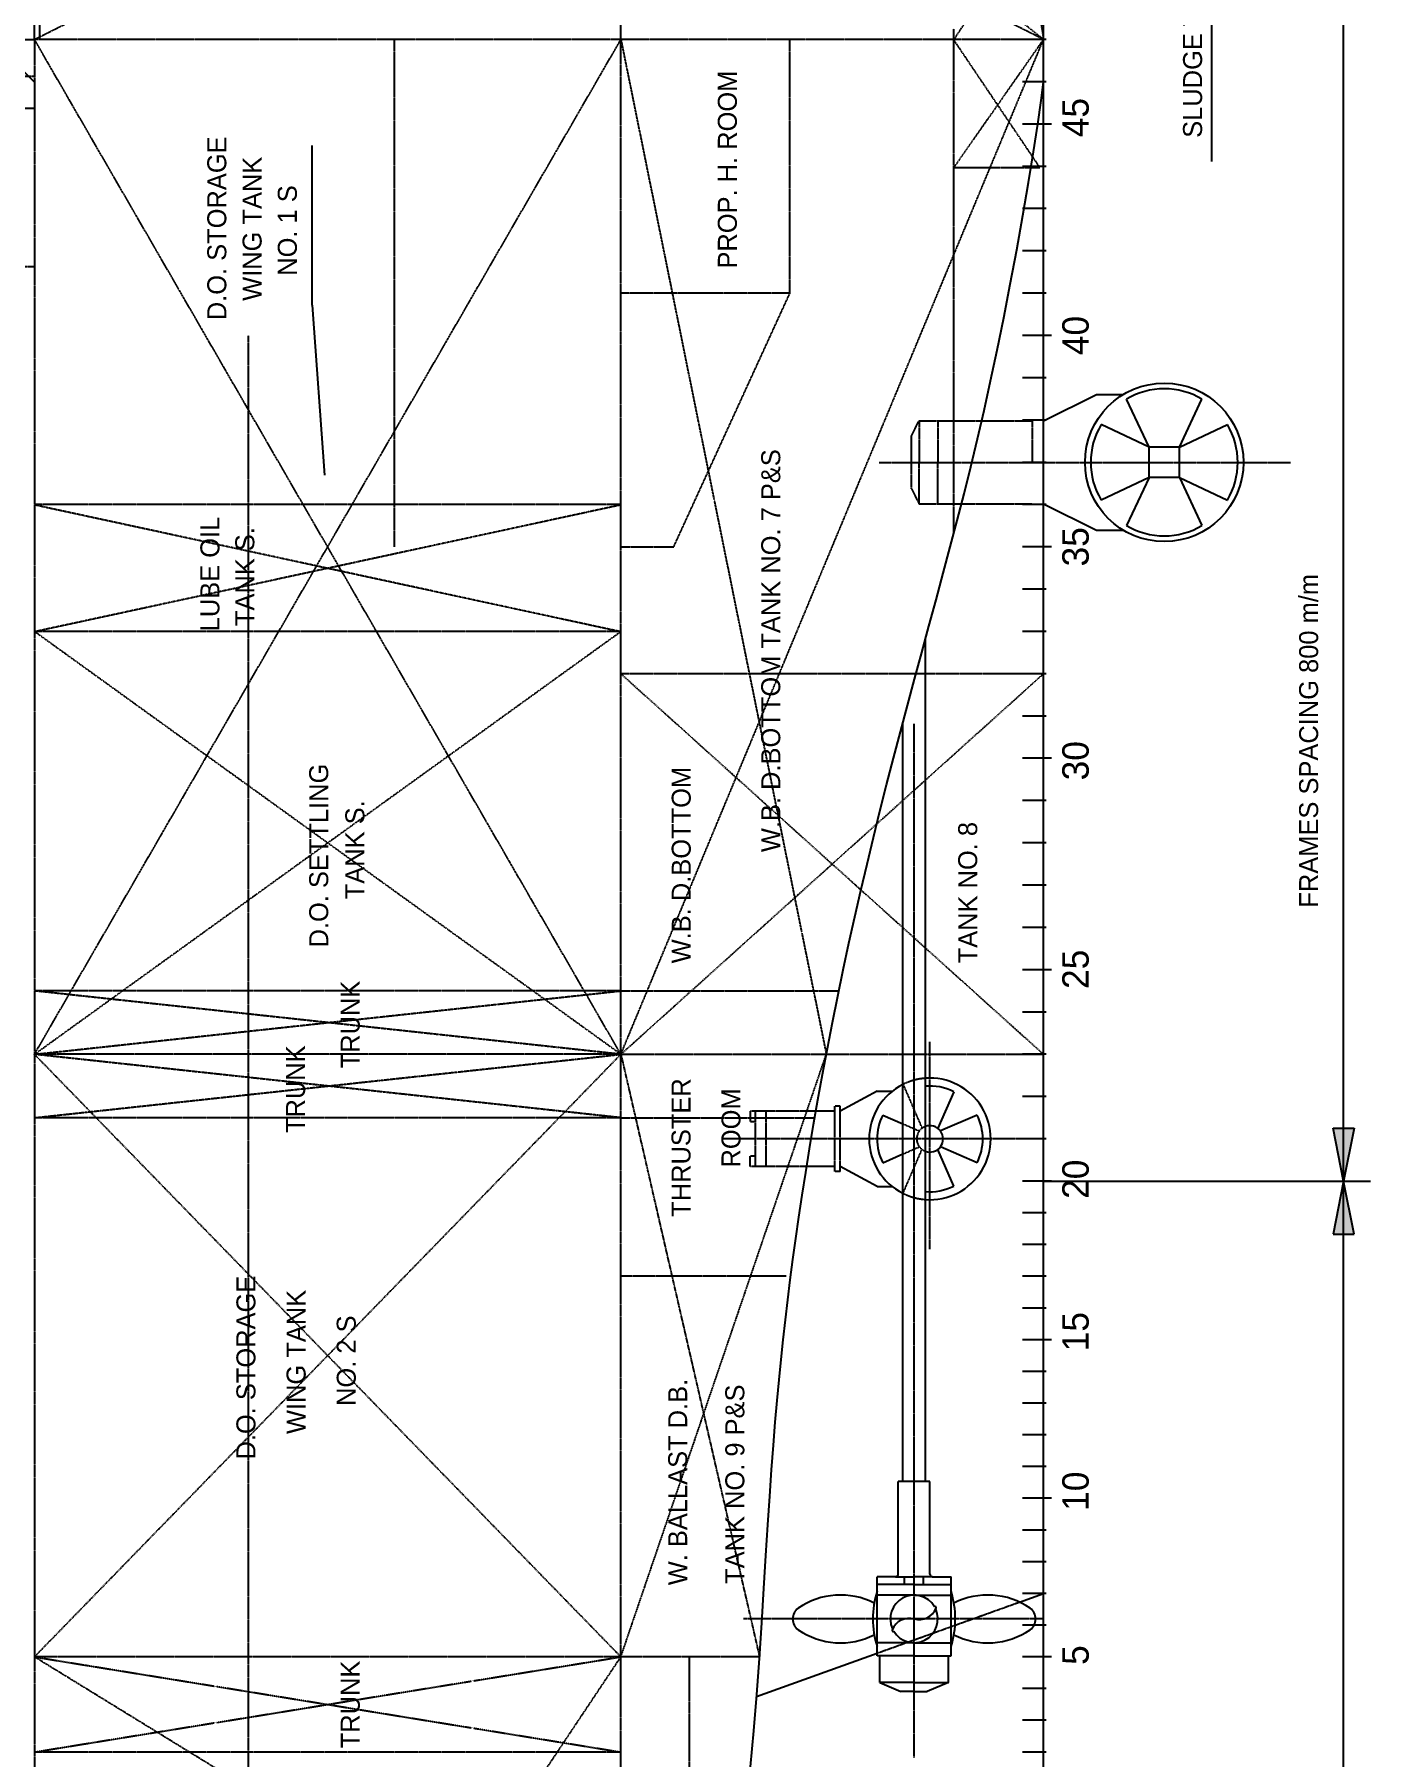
# Model space of a CAD drawing. Header units: millimetres. Extents: x 315178 to 535220, y 80241 to 421603.
# Drawn here: x 422127 to 447417, y 170138 to 202738 of the extents above; entities that cross this region are included whole.
import ezdxf

# ---------------------------------------------------------------- set-up
doc = ezdxf.new("R2010")
doc.units = ezdxf.units.MM
doc.linetypes.add('DASHDOT2', pattern=[12.7, 6.35, -3.175, 0, -3.175])
doc.linetypes.add('HIDDEN2', pattern=[4.7625, 3.175, -1.5875])
for name, color, linetype in [('AUX-013', 7, 'DASHDOT2'), ('AUX-013X2', 7, 'DASHDOT2'), ('DIB-013', 7, 'Continuous'), ('DIB-018', 6, 'Continuous'), ('DIB-035', 1, 'Continuous'), ('DIB-050', 111, 'Continuous'), ('EJES', 6, 'DASHDOT2'), ('EJES-018', 6, 'DASHDOT2'), ('OCU-018', 6, 'HIDDEN2'), ('OCU-035', 1, 'HIDDEN2'), ('TEX-018', 6, 'Continuous')]:
    doc.layers.add(name, color=color, linetype=linetype)

# ---------------------------------------------------------------- blocks, each defined once
blk = doc.blocks.new('*X179')
at = {"color": 0}
for p, q in [((31386, 551993), (32521, 553129)), ((31386, 552877), (31637, 553129)), ((31386, 551109), (32686, 552409)), ((31386, 550225), (32686, 551525)), ((31386, 549341), (32686, 550641)), ((31386, 548457), (32686, 549757)), ((31386, 547574), (32686, 548874)), ((31386, 546690), (32686, 547990)), ((31386, 545806), (32686, 547106)), ((31386, 544922), (32686, 546222)), ((31386, 544038), (32686, 545338)), ((31386, 543154), (32686, 544454)), ((31386, 542270), (32686, 543570)), ((31386, 541386), (32686, 542686)), ((31386, 540503), (32686, 541803)), ((31386, 539619), (32686, 540919)), ((31879, 539229), (32686, 540035))]:
    blk.add_line(p, q, dxfattribs=at)

msp = doc.modelspace()

# ---------------------------------------------------------------- linework, layer by layer
at = {"layer": 'AUX-013'}
for p, q in [((440575, 206626), (441227, 202643)), ((441227, 202643), (439227, 204243)), ((439526, 202631), (440577, 204243)), ((422127, 183443), (433227, 202643)), ((433227, 183443), (422127, 202643)), ((433227, 202643), (437116, 183443)), ((433227, 183443), (441227, 202643)), ((439527, 200215), (441227, 202643)), ((439527, 202633), (441158, 200215)), ((438116, 194643), (445905, 194643)), ((422127, 191443), (433227, 193843)), ((422127, 193843), (433227, 191443)), ((422127, 183443), (433227, 191443)), ((433227, 183443), (422127, 191443)), ((433227, 190643), (441227, 183443)), ((433227, 183443), (441227, 190643)), ((438777, 170142), (438777, 189694)), ((422127, 183443), (433227, 184643)), ((433227, 183443), (422127, 184643)), ((439077, 179757), (439077, 183679)), ((422127, 183443), (433227, 172043)), ((422127, 172043), (433227, 183443)), ((422127, 182243), (433227, 183443)), ((433227, 182243), (422127, 183443)), ((433227, 183443), (435851, 172043)), ((433227, 172043), (437116, 183443)), ((440930, 181843), (435135, 181843)), ((441227, 172760), (435551, 172760)), ((422127, 170243), (433227, 172043)), ((422127, 172043), (433227, 170243)), ((430116, 167137), (422127, 172043)), ((426177, 161480), (433227, 172043))]:
    msp.add_line(p, q, dxfattribs=at)
at = {"layer": 'AUX-013X2', "linetype": 'DASHDOT2'}
for p, q in [((441227, 202643), (422127, 212243)), ((422127, 202643), (441227, 212243))]:
    msp.add_line(p, q, dxfattribs=at)
at = {"layer": 'DIB-018'}
for p, q in [((446907, 148043), (446907, 405622)), ((441227, 157043), (441227, 404263)), ((441227, 157043), (441227, 400843)), ((441227, 146243), (441227, 398443)), ((441227, 202375), (441227, 302865)), ((444412, 200333), (444412, 206001)), ((441277, 202643), (440827, 202643)), ((441277, 202643), (441177, 202643)), ((441277, 201843), (440827, 201843)), ((441277, 201843), (441177, 201843)), ((441377, 201043), (440827, 201043)), ((441277, 201043), (441177, 201043)), ((441377, 201043), (441177, 201043)), ((441277, 201043), (441177, 201043)), ((427385, 197619), (427385, 200639)), ((441277, 200243), (440827, 200243)), ((441277, 200243), (441177, 200243)), ((441277, 199443), (440827, 199443)), ((441277, 199443), (441177, 199443)), ((441277, 198643), (440827, 198643)), ((441277, 198643), (441177, 198643)), ((427385, 197619), (427620, 194401)), ((441277, 197843), (440827, 197843)), ((441277, 197843), (441177, 197843)), ((441377, 197043), (440827, 197043)), ((441277, 197043), (441177, 197043)), ((441377, 197043), (441177, 197043)), ((441277, 197043), (441177, 197043)), ((441277, 196243), (440827, 196243)), ((441277, 196243), (441177, 196243)), ((441277, 195443), (440827, 195443)), ((441277, 195443), (441177, 195443)), ((441277, 194643), (440827, 194643)), ((441277, 194643), (441177, 194643)), ((441277, 193843), (440827, 193843)), ((441277, 193843), (441177, 193843)), ((441377, 193043), (440827, 193043)), ((441277, 193043), (441177, 193043)), ((441377, 193043), (441177, 193043)), ((441277, 193043), (441177, 193043)), ((441277, 192243), (440827, 192243)), ((441277, 192243), (441177, 192243)), ((441277, 191443), (440827, 191443)), ((441277, 191443), (441177, 191443)), ((441277, 190643), (440827, 190643)), ((441277, 190643), (441177, 190643)), ((441277, 189843), (440827, 189843)), ((441277, 189843), (441177, 189843)), ((441377, 189043), (440827, 189043)), ((441277, 189043), (441177, 189043)), ((441377, 189043), (441177, 189043)), ((441277, 189043), (441177, 189043)), ((441277, 188243), (440827, 188243)), ((441277, 188243), (441177, 188243)), ((441277, 187443), (440827, 187443)), ((441277, 187443), (441177, 187443)), ((441277, 186643), (440827, 186643)), ((441277, 186643), (441177, 186643)), ((441277, 185843), (440827, 185843)), ((441277, 185843), (441177, 185843)), ((441377, 185043), (440827, 185043)), ((441277, 185043), (441177, 185043)), ((441377, 185043), (441177, 185043)), ((441277, 185043), (441177, 185043)), ((441277, 184243), (440827, 184243)), ((441277, 184243), (441177, 184243)), ((441277, 182643), (440827, 182643)), ((441277, 182643), (441177, 182643)), ((446907, 181043), (446707, 182043)), ((446707, 182043), (447107, 182043)), ((447107, 182043), (446907, 181043)), ((441277, 181843), (440827, 181843)), ((441277, 181843), (441177, 181843)), ((441377, 181043), (440827, 181043)), ((441377, 181043), (441177, 181043)), ((441227, 181043), (447417, 181043)), ((441277, 181043), (441267, 181043)), ((441277, 181043), (441267, 181043)), ((441277, 181043), (441267, 181043)), ((441277, 181043), (441267, 181043)), ((446907, 181043), (446707, 180043)), ((447107, 180043), (446907, 181043)), ((441277, 180443), (440827, 180443)), ((441277, 180443), (441177, 180443)), ((441277, 180443), (441267, 180443)), ((441277, 180443), (441267, 180443)), ((446707, 180043), (447107, 180043)), ((441277, 179843), (440827, 179843)), ((441277, 179843), (441177, 179843)), ((441277, 179843), (441267, 179843)), ((441277, 179843), (441267, 179843)), ((441277, 179243), (440827, 179243)), ((441277, 179243), (441177, 179243)), ((441277, 179243), (441267, 179243)), ((441277, 179243), (441267, 179243)), ((441277, 178643), (440827, 178643)), ((441277, 178643), (441177, 178643)), ((441277, 178643), (441267, 178643)), ((441277, 178643), (441267, 178643)), ((441377, 178043), (440827, 178043)), ((441377, 178043), (441177, 178043)), ((441277, 178043), (441267, 178043)), ((441277, 178043), (441267, 178043)), ((441277, 177443), (440827, 177443)), ((441277, 177443), (441177, 177443)), ((441277, 177443), (441267, 177443)), ((441277, 177443), (441267, 177443)), ((441277, 176843), (440827, 176843)), ((441277, 176843), (441177, 176843)), ((441277, 176843), (441267, 176843)), ((441277, 176843), (441267, 176843)), ((441277, 176243), (440827, 176243)), ((441277, 176243), (441177, 176243)), ((441277, 176243), (441267, 176243)), ((441277, 176243), (441267, 176243)), ((441277, 175643), (440827, 175643)), ((441277, 175643), (441177, 175643)), ((441277, 175643), (441267, 175643)), ((441277, 175643), (441267, 175643)), ((441377, 175043), (440827, 175043)), ((441377, 175043), (441177, 175043)), ((441277, 175043), (441267, 175043)), ((441277, 175043), (441267, 175043)), ((441277, 174443), (440827, 174443)), ((441277, 174443), (441177, 174443)), ((441277, 174443), (441267, 174443)), ((441277, 174443), (441267, 174443)), ((441277, 173843), (440827, 173843)), ((441277, 173843), (441177, 173843)), ((441277, 173843), (441267, 173843)), ((441277, 173843), (441267, 173843)), ((441277, 173243), (440827, 173243)), ((441277, 173243), (441177, 173243)), ((441277, 173243), (441267, 173243)), ((441277, 173243), (441267, 173243)), ((441277, 172643), (440827, 172643)), ((441277, 172643), (441177, 172643)), ((441277, 172643), (441267, 172643)), ((441277, 172643), (441267, 172643)), ((441377, 172043), (440827, 172043)), ((441377, 172043), (441177, 172043)), ((441277, 172043), (441267, 172043)), ((441277, 172043), (441267, 172043)), ((441277, 171443), (440827, 171443)), ((441277, 171443), (441177, 171443)), ((441277, 171443), (441267, 171443)), ((441277, 171443), (441267, 171443)), ((441277, 170843), (440827, 170843)), ((441277, 170843), (441177, 170843)), ((441277, 170843), (441267, 170843)), ((441277, 170843), (441267, 170843)), ((441277, 170243), (440827, 170243)), ((441277, 170243), (441177, 170243)), ((441277, 170243), (441267, 170243)), ((441277, 170243), (441267, 170243))]:
    msp.add_line(p, q, dxfattribs=at)
for points in [[(446707, 182043), (446907, 181043), (447107, 182043)], [(446707, 180043), (446907, 181043), (447107, 180043)]]:
    msp.add_solid(points, dxfattribs=at)
at = {"layer": 'DIB-035'}
for p, q in [((422227, 202643), (422227, 327443)), ((441227, 195429), (442227, 195928)), ((442227, 195928), (442740, 195928)), ((443226, 194929), (442798, 195839)), ((443798, 194929), (444226, 195839)), ((443226, 194929), (442317, 195357)), ((443798, 194929), (444707, 195357)), ((443798, 194929), (443226, 194929)), ((443226, 194358), (443226, 194929)), ((443798, 194358), (443798, 194929)), ((443226, 194358), (442317, 193929)), ((443226, 194358), (442798, 193448)), ((443798, 194358), (443226, 194358)), ((443798, 194358), (444707, 193929)), ((443798, 194358), (444226, 193448)), ((441227, 193858), (442227, 193358)), ((442227, 193358), (442740, 193358)), ((438990, 175360), (438990, 191293)), ((438565, 175360), (438565, 189722)), ((441277, 183443), (440827, 183443)), ((441277, 183443), (441177, 183443)), ((438077, 182743), (437377, 182368)), ((438077, 182743), (438361, 182743)), ((439527, 182736), (439227, 182043)), ((438184, 182293), (438565, 182129)), ((439970, 182293), (439277, 181993)), ((439527, 180950), (439227, 181643)), ((439970, 181393), (439277, 181693)), ((438077, 180943), (437377, 181318)), ((438184, 181393), (438565, 181558)), ((438077, 180943), (438361, 180943)), ((438477, 173610), (438477, 175360)), ((439077, 175360), (438477, 175360)), ((439077, 173610), (439077, 175360)), ((438427, 173560), (438077, 173560)), ((438077, 172060), (438077, 173560)), ((438427, 173560), (438777, 173560)), ((438596, 173410), (438596, 173560)), ((439127, 173560), (438777, 173560)), ((438958, 173410), (438958, 173560)), ((439127, 173560), (439477, 173560)), ((439477, 172060), (439477, 173560)), ((438777, 173410), (438077, 173410)), ((438777, 173210), (438077, 173210)), ((438777, 173410), (439477, 173410)), ((438777, 173210), (439477, 173210)), ((438777, 172310), (438077, 172310)), ((438777, 172310), (439477, 172310)), ((438777, 172060), (438077, 172060)), ((438127, 171560), (438127, 172060)), ((438777, 172060), (439477, 172060)), ((439427, 171560), (439427, 172060)), ((438777, 171560), (438127, 171560)), ((438127, 171560), (438527, 171385)), ((438777, 171560), (439427, 171560)), ((439427, 171560), (439027, 171385)), ((438777, 171385), (438527, 171385)), ((438777, 171385), (439027, 171385))]:
    msp.add_line(p, q, dxfattribs=at)
for centre, radius, start, end in [((443512, 194643), 1392, 59.1481, 120.8519), ((443512, 194643), 1392, 149.1481, 210.8519), ((443512, 194643), 1392, 329.1481, 30.8519), ((443512, 194643), 1392, 239.1481, 300.8519), ((439077, 181843), 1000, 63.2563, 95.0198), ((439077, 181843), 1000, 153.2563, 206.7437), ((439077, 181843), 1000, 333.2563, 26.7437), ((439077, 181843), 250, 249.5127, 110.4873), ((439077, 181843), 1000, 264.9802, 296.7437), ((438427, 173610), 50, 270, 0), ((439127, 173610), 50, 180, 270), ((437384, 171794), 1419, 63.2138, 124.4357), ((439752, 172760), 1755, 162.6337, 197.3663), ((438777, 172760), 450, 31.0733, 204.7156), ((437802, 172760), 1755, 342.6337, 17.3663), ((440171, 171794), 1419, 55.5643, 116.7862), ((436729, 172760), 251, 125.8856, 234.1144), ((438777, 172760), 450, 211.0733, 24.7156), ((438869, 173098), 350, 254.7734, 337.6957), ((439173, 172974), 21.7, 337.6957, 119.6904), ((440826, 172760), 251, 305.8856, 54.1144), ((437384, 173727), 1419, 235.5643, 296.7862), ((438381, 172547), 21.7, 157.6957, 299.6904), ((438685, 172422), 350, 74.7734, 157.6957), ((440171, 173727), 1419, 243.2138, 304.4357)]:
    msp.add_arc(centre, radius, start, end, dxfattribs=at)
at = {"layer": 'DIB-050'}
for p, q in [((440771, 173080), (441227, 173243)), ((435796, 171296), (438077, 172114))]:
    msp.add_line(p, q, dxfattribs=at)
msp.add_lwpolyline([(435679, 169960), (435743, 170641), (435799, 171328), (435849, 172012), (435894, 172684), (435935, 173336), (435973, 173959), (436009, 174543), (436044, 175083), (436079, 175582), (436114, 176046), (436149, 176481), (436185, 176892), (436222, 177285), (436260, 177667), (436300, 178043), (436342, 178419), (436386, 178796), (436433, 179177), (436483, 179564), (436537, 179959), (436596, 180364), (436658, 180780), (436725, 181210), (436798, 181655), (436876, 182114), (436958, 182584), (437045, 183064), (437137, 183552), (437232, 184046), (437332, 184544), (437436, 185043), (437543, 185543), (437654, 186043), (437768, 186543), (437886, 187043), (438006, 187543), (438130, 188043), (438256, 188543), (438385, 189043), (438517, 189543), (438651, 190043), (438786, 190543), (438922, 191043), (439058, 191543), (439194, 192043), (439329, 192543), (439462, 193043), (439593, 193544), (439722, 194048), (439850, 194561), (439976, 195085), (440102, 195625), (440226, 196184), (440350, 196767), (440474, 197377), (440598, 198014), (440719, 198665), (440834, 199311), (440941, 199935), (441036, 200518), (441118, 201042), (441182, 201490), (441227, 201843)], dxfattribs=at)
msp.add_circle((443512, 194643), 1499, dxfattribs=at)
for start, end in [(265.6363, 94.3637), (116.4651, 243.5349)]:
    msp.add_arc((439077, 181843), 1150, start, end, dxfattribs=at)
at = {"layer": 'EJES'}
for p, q in [((428942, 193043), (428942, 202643)), ((436427, 197843), (436427, 202643)), ((441158, 200215), (439527, 200215)), ((436427, 197843), (433227, 197843)), ((434227, 193043), (436427, 197843)), ((426177, 172043), (426177, 197043)), ((433227, 193843), (422127, 193843)), ((433227, 193043), (434227, 193043)), ((433227, 191443), (422127, 191443)), ((441227, 190643), (433227, 190643)), ((433227, 184643), (422127, 184643)), ((433227, 184643), (437353, 184643)), ((438568, 182874), (438927, 182043)), ((433227, 182243), (422127, 182243)), ((433227, 182243), (436891, 182243)), ((437277, 182368), (435677, 182368)), ((435677, 182368), (435677, 182168)), ((435777, 181318), (435777, 182368)), ((435977, 181318), (435977, 182368)), ((437277, 181226), (437277, 182460)), ((437377, 182460), (437277, 182460)), ((437377, 181226), (437377, 182460)), ((435777, 182168), (435677, 182168)), ((438565, 182129), (438877, 181993)), ((438565, 181558), (438877, 181693)), ((438565, 180806), (438927, 181643)), ((435677, 181318), (435677, 181518)), ((435777, 181518), (435677, 181518)), ((437277, 181318), (435677, 181318)), ((437377, 181226), (437277, 181226)), ((436356, 179243), (433227, 179243)), ((433227, 170243), (422127, 170243))]:
    msp.add_line(p, q, dxfattribs=at)
msp.add_arc((439077, 181843), 250, 110.4873, 249.5127, dxfattribs=at)
at = {"layer": 'EJES-018'}
msp.add_line((422127, 198343), (415627, 198343), dxfattribs=at)
at = {"layer": 'OCU-018'}
for p, q in [((438728, 195143), (438871, 195429)), ((438871, 195429), (438871, 194643)), ((438871, 195429), (441013, 195429)), ((439228, 195429), (439228, 194643)), ((441013, 195429), (441013, 194643)), ((438728, 194143), (438728, 195143)), ((438871, 193858), (438871, 194643)), ((439228, 193858), (439228, 194643)), ((438728, 194143), (438871, 193858)), ((438871, 193858), (441013, 193858))]:
    msp.add_line(p, q, dxfattribs=at)
at = {"layer": 'OCU-035'}
for p, q in [((422127, 202643), (422127, 249343)), ((433227, 162849), (433227, 212243)), ((439527, 193293), (439527, 202843)), ((418477, 202643), (422127, 202643)), ((441227, 202643), (422127, 202643)), ((422127, 202643), (422127, 201343)), ((422127, 201943), (415627, 201943)), ((418477, 201343), (422127, 201343)), ((422127, 201343), (422127, 150743)), ((433227, 183443), (422127, 183443)), ((433227, 183443), (441227, 183443)), ((438077, 172114), (440771, 173080)), ((435851, 172043), (422127, 172043)), ((426177, 161480), (426177, 172043)), ((434527, 164093), (434527, 172043))]:
    msp.add_line(p, q, dxfattribs=at)
for start, end in [(94.3637, 116.4651), (243.5349, 265.6363)]:
    msp.add_arc((439077, 181843), 1150, start, end, dxfattribs=at)

# ---------------------------------------------------------------- block references
at = {"layer": 'DIB-013', "rotation": 90}
msp.add_blockref('*X179', (961356, 169958), dxfattribs=at)

# ---------------------------------------------------------------- texts
at = {"layer": 'TEX-018'}
for s, height, p in [('SLUDGE TANK S.', 360, (444228, 200783)), ('PROP. H. ROOM', 360, (435422, 198309)), ('45', 500, (442082, 200793)), ('D.O. STORAGE', 360, (425759, 197332)), ('WING TANK', 360, (426427, 197698)), ('NO. 1 S', 360, (427094, 198173)), ('40', 500, (442082, 196670)), ('W.B. D.BOTTOM TANK NO. 7 P&S', 360, (436244, 187268)), ('LUBE OIL', 360, (425628, 191446)), ('TANK S.', 360, (426289, 191545)), ('35', 500, (442082, 192673)), ('FRAMES SPACING 800 m/m', 360, (446425, 186218)), ('30', 500, (442082, 188626)), ('D.O. SETTLING', 360, (427688, 185465)), ('W.B. D.BOTTOM', 360, (434549, 185164)), ('TANK S.', 360, (428372, 186377)), ('TANK NO. 8', 360, (439972, 185164)), ('25', 500, (442082, 184679)), ('TRUNK', 360, (428285, 183178)), ('TRUNK', 360, (427249, 181954)), ('THRUSTER', 360, (434546, 180369)), ('ROOM', 360, (435491, 181301)), ('20', 500, (442082, 180707)), ('D.O. STORAGE', 360, (426310, 175777)), ('WING TANK', 360, (427260, 176259)), ('NO. 2 S', 360, (428209, 176790)), ('15', 500, (442082, 177824)), ('W. BALLAST D.B.', 360, (434483, 173398)), ('TANK NO. 9 P&S', 360, (435564, 173424)), ('10', 500, (442082, 174805)), ('5', 500, (442082, 171891)), ('TRUNK', 360, (428285, 170314))]:
    msp.add_text(s, height=height, rotation=90, dxfattribs=at).set_placement(p)

doc.saveas('drawing.dxf')
